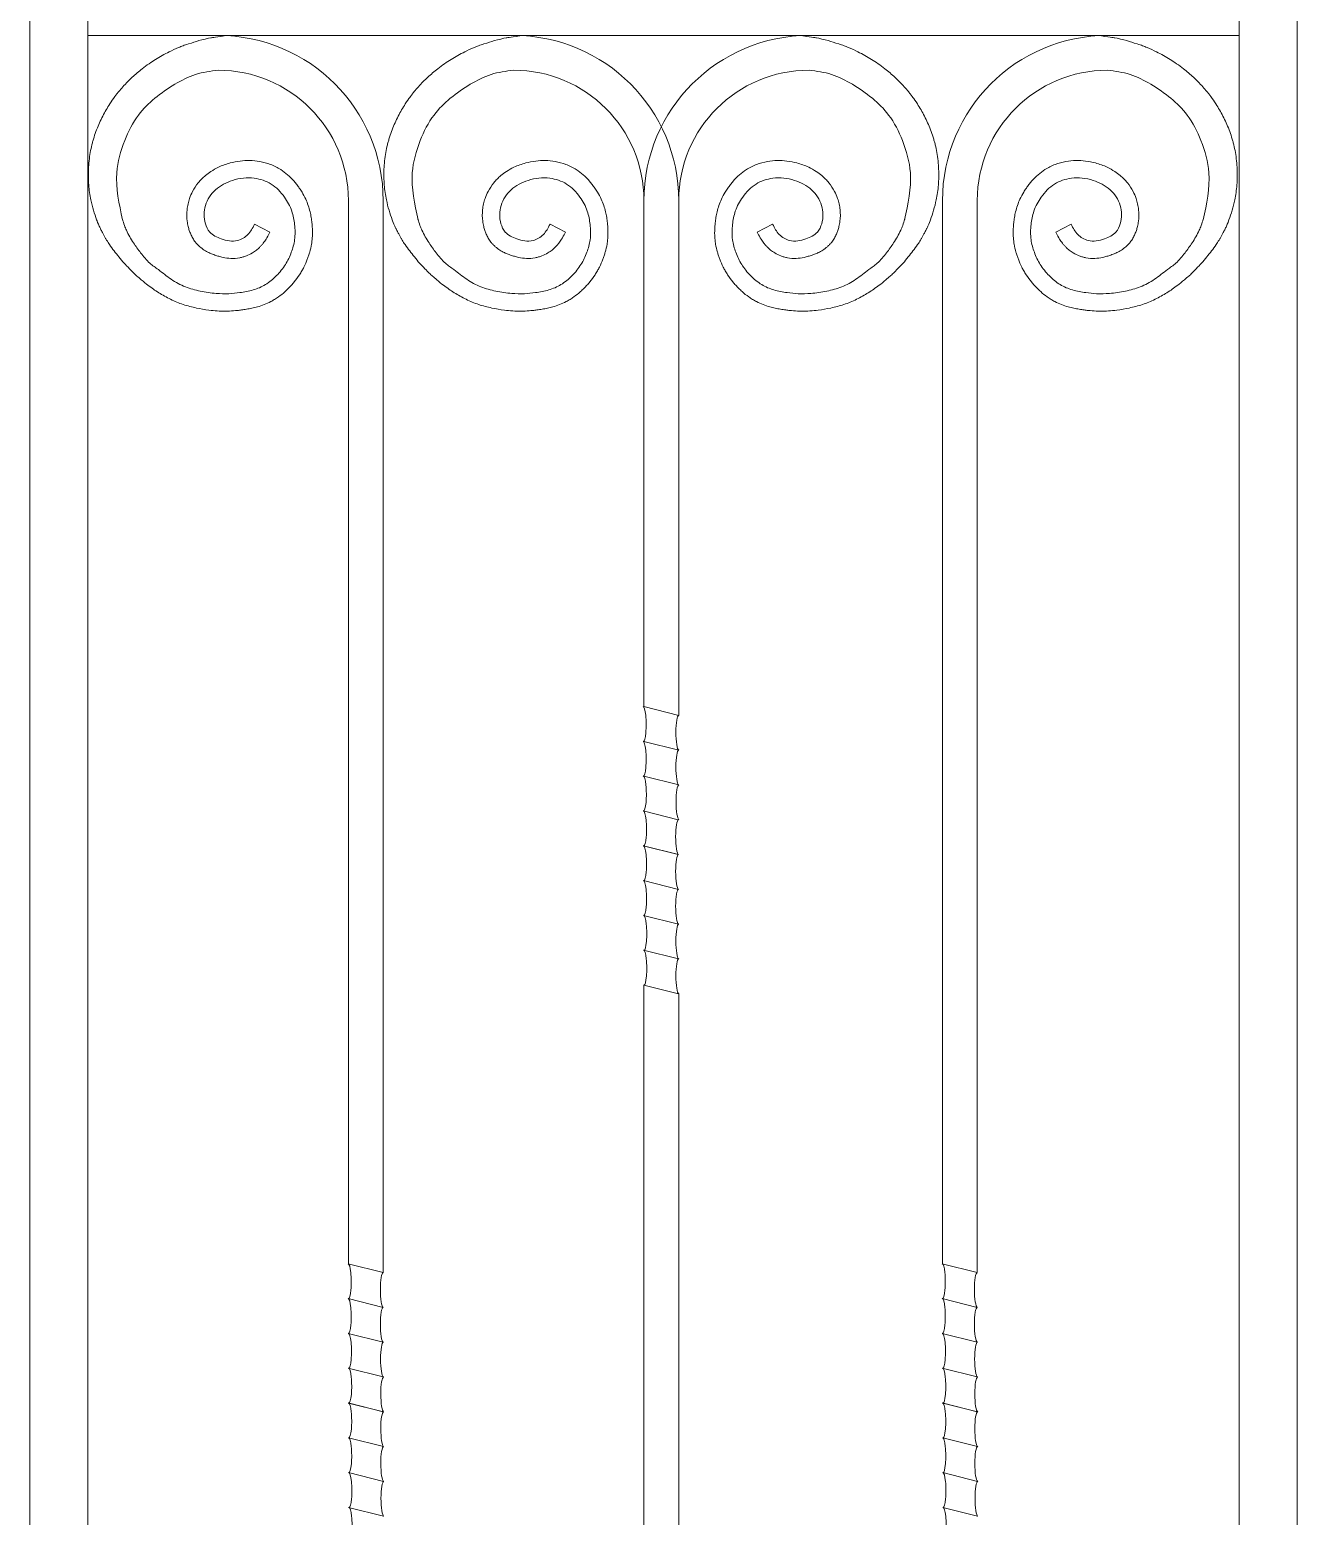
# Model space of a CAD drawing. Header units: millimetres. Extents: x -644 to 652, y 0 to 1491.
# Drawn here: x -644.4 to -329.4, y 777.5 to 1146.9 of the extents above; entities that cross this region are included whole.
import ezdxf

# ---------------------------------------------------------------- set-up
doc = ezdxf.new("R2010")
doc.units = ezdxf.units.MM
doc.layers.add('ceco.net 171', color=7, linetype='Continuous')

msp = doc.modelspace()

# ---------------------------------------------------------------- linework, layer by layer
at = {"layer": 'ceco.net 171', "lineweight": 5}
for p, q in [((-343.8, 14.4), (-343.8, 1360.38)), ((-329.4, 0), (-329.4, 1360.38)), ((-644.4, 0), (-644.4, 1308.96)), ((-630, 14.4), (-630, 1294.56)), ((-630, 1145.52), (-343.8, 1145.52)), ((-565.2, 840.25), (-565.2, 1104.48)), ((-556.56, 838.08), (-556.56, 1104.48)), ((-491.76, 978.56), (-491.76, 1104.48)), ((-483.12, 976.56), (-483.12, 1104.48)), ((-417.57, 840.25), (-417.57, 1104.48)), ((-408.93, 838.08), (-408.93, 1104.48)), ((-588.54, 1098.6), (-584.7, 1096.61)), ((-515.1, 1098.6), (-511.26, 1096.61)), ((-459.78, 1098.6), (-463.62, 1096.61)), ((-385.59, 1098.6), (-389.43, 1096.61)), ((-483.12, 976.56), (-491.81, 978.74)), ((-483.12, 967.92), (-491.81, 970.1)), ((-483.12, 959.28), (-491.81, 961.46)), ((-483.28, 950.64), (-491.97, 952.82)), ((-483.28, 942), (-491.97, 944.18)), ((-483.17, 941.97), (-491.87, 944.15)), ((-483.17, 933.33), (-491.87, 935.51)), ((-483.17, 924.69), (-491.87, 926.87)), ((-483.17, 916.05), (-491.87, 918.23)), ((-491.76, 918.2), (-491.76, 918.2)), ((-483.14, 907.4), (-491.76, 909.56)), ((-491.76, 699.64), (-491.76, 909.56)), ((-483.12, 697.47), (-483.12, 907.39)), ((-556.56, 838.08), (-565.25, 840.26)), ((-408.93, 838.08), (-417.62, 840.26)), ((-556.56, 829.44), (-565.25, 831.62)), ((-408.93, 829.44), (-417.62, 831.62)), ((-408.93, 829.44), (-408.93, 829.44)), ((-556.56, 820.8), (-565.25, 822.98)), ((-408.93, 820.8), (-417.62, 822.98)), ((-556.56, 812.16), (-565.25, 814.34)), ((-408.93, 812.16), (-417.62, 814.34)), ((-556.56, 803.52), (-565.25, 805.7)), ((-556.45, 803.49), (-565.15, 805.67)), ((-408.93, 803.52), (-417.62, 805.7)), ((-408.83, 803.49), (-417.52, 805.67)), ((-556.45, 794.85), (-565.15, 797.03)), ((-408.83, 794.85), (-417.52, 797.03)), ((-556.45, 786.21), (-565.15, 788.39)), ((-408.83, 786.21), (-417.52, 788.39)), ((-556.45, 777.57), (-565.15, 779.75)), ((-408.83, 777.57), (-417.52, 779.75))]:
    msp.add_line(p, q, dxfattribs=at)
for centre, radius, start, end in [((-597.6, 1104.48), 41.04, 0, 90), ((-524.16, 1104.48), 41.04, 0, 90), ((-450.72, 1104.48), 41.04, 90, 180), ((-376.53, 1104.48), 41.04, 90, 180), ((-597.6, 1104.48), 32.4, 0, 90), ((-524.16, 1104.48), 32.4, 0, 90), ((-450.72, 1104.48), 32.4, 90, 180), ((-376.53, 1104.48), 32.4, 90, 180)]:
    msp.add_arc(centre, radius, start, end, dxfattribs=at)
for centre, start_param, end_param in [((-491.94, 974.41), 0, 3.141593), ((-483.09, 972.23), 3.141593, 6.210756), ((-491.94, 965.77), 0, 3.141593), ((-483.09, 963.59), 3.141593, 6.210756), ((-491.89, 957.11), 0, 3.141593), ((-483.04, 954.94), 3.141593, 6.210756), ((-491.84, 948.46), 0, 3.141593), ((-483.15, 946.28), 3.141593, 6.210756), ((-491.84, 939.82), 0, 3.141593), ((-483.15, 937.64), 3.141593, 6.210756), ((-491.84, 931.18), 0, 3.141593), ((-483.15, 929), 3.141593, 6.210756), ((-491.79, 922.52), 0, 3.141593), ((-483.09, 920.34), 3.141593, 6.210756), ((-491.79, 913.88), 0, 3.141593), ((-483.09, 911.7), 3.141593, 6.210756), ((-565.23, 835.93), 0, 3.141593), ((-417.6, 835.93), 0, 3.141593), ((-556.53, 833.75), 3.141593, 6.210756), ((-408.9, 833.75), 3.141593, 6.210756), ((-565.23, 827.29), 0, 3.141593), ((-417.6, 827.29), 0, 3.141593), ((-556.53, 825.11), 3.141593, 6.210756), ((-408.9, 825.11), 3.141593, 6.210756), ((-565.17, 818.64), 0, 3.141593), ((-556.48, 816.46), 3.141593, 6.210756), ((-417.55, 818.64), 0, 3.141593), ((-408.85, 816.46), 3.141593, 6.210756), ((-565.12, 809.98), 0, 3.141593), ((-417.49, 809.98), 0, 3.141593), ((-556.43, 807.8), 3.141593, 6.210756), ((-408.8, 807.8), 3.141593, 6.210756), ((-565.12, 801.34), 0, 3.141593), ((-417.49, 801.34), 0, 3.141593), ((-556.43, 799.16), 3.141593, 6.210756), ((-408.8, 799.16), 3.141593, 6.210756), ((-565.12, 792.7), 0, 3.141593), ((-556.43, 790.52), 3.141593, 6.210756), ((-417.49, 792.7), 0, 3.141593), ((-408.8, 790.52), 3.141593, 6.210756), ((-565.07, 784.05), 0, 3.141593), ((-417.44, 784.05), 0, 3.141593), ((-556.38, 781.87), 3.141593, 6.210756), ((-408.75, 781.87), 3.141593, 6.210756), ((-565.02, 775.39), 0, 3.141593), ((-417.39, 775.39), 0, 3.141593)]:
    msp.add_ellipse(centre, major_axis=(0.03, -4.33), ratio=0.168472, start_param=start_param, end_param=end_param, dxfattribs=at)
for points, knots in [([(-595.04, 1145.53), (-598.04, 1145.17), (-599.1, 1144.98), (-600.03, 1144.82), (-601.49, 1144.47), (-603.18, 1144.01), (-603.92, 1143.72), (-605.47, 1143.27), (-605.92, 1143.1), (-606.68, 1142.81), (-606.99, 1142.69), (-608.2, 1142.18), (-609.03, 1141.8), (-610.28, 1141.18), (-610.92, 1140.85), (-612.61, 1139.89), (-613.64, 1139.25), (-615.33, 1138.09), (-615.93, 1137.65), (-616.83, 1136.95), (-617.32, 1136.55), (-618.13, 1135.85), (-618.54, 1135.5), (-619.66, 1134.43), (-620.09, 1134), (-621.04, 1133), (-621.45, 1132.54), (-622.06, 1131.83), (-622.52, 1131.27), (-622.67, 1131.08), (-623.28, 1130.29), (-623.63, 1129.81), (-624.08, 1129.16), (-625.13, 1127.53), (-625.72, 1126.53), (-626.81, 1124.4), (-627.31, 1123.27), (-628.01, 1121.49), (-628.22, 1120.87), (-628.52, 1119.92), (-628.62, 1119.6), (-628.79, 1118.97), (-628.88, 1118.65), (-629.1, 1117.71), (-629.24, 1117.08), (-629.58, 1115.06), (-629.74, 1113.61), (-629.86, 1110.98), (-629.84, 1109.66), (-629.63, 1107.08), (-629.46, 1105.89), (-628.82, 1102.9), (-628.31, 1101.22), (-627.65, 1099.37), (-627.45, 1098.88), (-627.12, 1098.13)], [0, 0, 0, 0, 1.598518, 1.598518, 4.795553, 4.795553, 7.705451, 7.705451, 9.125533, 9.125533, 10.545615, 10.545615, 13.385778, 13.385778, 15.585729, 15.585729, 19.98563, 19.98563, 22.272801, 22.272801, 23.941363, 23.941363, 25.609926, 25.609926, 28.94705, 28.94705, 30.67089, 30.67089, 32.09649, 32.09649, 33.522089, 33.522089, 36.373287, 36.373287, 40.440864, 40.440864, 44.508441, 44.508441, 46.570601, 46.570601, 47.59231, 47.59231, 48.614019, 48.614019, 50.657437, 50.657437, 55.272886, 55.272886, 59.888335, 59.888335, 64.503784, 64.503784, 71.194231, 71.194231, 72.666347, 72.666347, 72.666347, 72.666347]), ([(-521.6, 1145.53), (-524.6, 1145.17), (-525.66, 1144.98), (-526.59, 1144.82), (-528.05, 1144.47), (-529.74, 1144.01), (-530.48, 1143.72), (-532.03, 1143.27), (-532.48, 1143.1), (-533.24, 1142.81), (-533.55, 1142.69), (-534.76, 1142.18), (-535.59, 1141.8), (-536.84, 1141.18), (-537.48, 1140.85), (-539.17, 1139.89), (-540.2, 1139.25), (-541.89, 1138.09), (-542.49, 1137.65), (-543.39, 1136.95), (-543.88, 1136.55), (-544.69, 1135.85), (-545.1, 1135.5), (-546.22, 1134.43), (-546.65, 1134), (-547.6, 1133), (-548.01, 1132.54), (-548.62, 1131.83), (-549.08, 1131.27), (-549.23, 1131.08), (-549.84, 1130.29), (-550.19, 1129.81), (-550.64, 1129.16), (-551.69, 1127.53), (-552.28, 1126.53), (-553.37, 1124.4), (-553.87, 1123.27), (-554.57, 1121.49), (-554.78, 1120.87), (-555.08, 1119.92), (-555.18, 1119.6), (-555.35, 1118.97), (-555.44, 1118.65), (-555.66, 1117.71), (-555.8, 1117.08), (-556.14, 1115.06), (-556.3, 1113.61), (-556.42, 1110.98), (-556.4, 1109.66), (-556.19, 1107.08), (-556.02, 1105.89), (-555.38, 1102.9), (-554.87, 1101.22), (-554.21, 1099.37), (-554.01, 1098.88), (-553.68, 1098.13)], [0, 0, 0, 0, 1.598518, 1.598518, 4.795553, 4.795553, 7.705451, 7.705451, 9.125533, 9.125533, 10.545615, 10.545615, 13.385778, 13.385778, 15.585729, 15.585729, 19.98563, 19.98563, 22.272801, 22.272801, 23.941363, 23.941363, 25.609926, 25.609926, 28.94705, 28.94705, 30.67089, 30.67089, 32.09649, 32.09649, 33.522089, 33.522089, 36.373287, 36.373287, 40.440864, 40.440864, 44.508441, 44.508441, 46.570601, 46.570601, 47.59231, 47.59231, 48.614019, 48.614019, 50.657437, 50.657437, 55.272886, 55.272886, 59.888335, 59.888335, 64.503784, 64.503784, 71.194231, 71.194231, 72.666347, 72.666347, 72.666347, 72.666347]), ([(-453.28, 1145.53), (-450.28, 1145.17), (-449.22, 1144.98), (-448.29, 1144.82), (-446.83, 1144.47), (-445.14, 1144.01), (-444.4, 1143.72), (-442.85, 1143.27), (-442.4, 1143.1), (-441.64, 1142.81), (-441.33, 1142.69), (-440.12, 1142.18), (-439.29, 1141.8), (-438.04, 1141.18), (-437.4, 1140.85), (-435.71, 1139.89), (-434.68, 1139.25), (-432.99, 1138.09), (-432.39, 1137.65), (-431.49, 1136.95), (-431, 1136.55), (-430.19, 1135.85), (-429.78, 1135.5), (-428.66, 1134.43), (-428.23, 1134), (-427.28, 1133), (-426.87, 1132.54), (-426.26, 1131.83), (-425.8, 1131.27), (-425.65, 1131.08), (-425.04, 1130.29), (-424.69, 1129.81), (-424.24, 1129.16), (-423.19, 1127.53), (-422.6, 1126.53), (-421.51, 1124.4), (-421.01, 1123.27), (-420.31, 1121.49), (-420.1, 1120.87), (-419.8, 1119.92), (-419.7, 1119.6), (-419.53, 1118.97), (-419.44, 1118.65), (-419.22, 1117.71), (-419.08, 1117.08), (-418.74, 1115.06), (-418.58, 1113.61), (-418.46, 1110.98), (-418.48, 1109.66), (-418.69, 1107.08), (-418.86, 1105.89), (-419.5, 1102.9), (-420.01, 1101.22), (-420.67, 1099.37), (-420.87, 1098.88), (-421.2, 1098.13)], [0, 0, 0, 0, 1.598518, 1.598518, 4.795553, 4.795553, 7.705451, 7.705451, 9.125533, 9.125533, 10.545615, 10.545615, 13.385778, 13.385778, 15.585729, 15.585729, 19.98563, 19.98563, 22.272801, 22.272801, 23.941363, 23.941363, 25.609926, 25.609926, 28.94705, 28.94705, 30.67089, 30.67089, 32.09649, 32.09649, 33.522089, 33.522089, 36.373287, 36.373287, 40.440864, 40.440864, 44.508441, 44.508441, 46.570601, 46.570601, 47.59231, 47.59231, 48.614019, 48.614019, 50.657437, 50.657437, 55.272886, 55.272886, 59.888335, 59.888335, 64.503784, 64.503784, 71.194231, 71.194231, 72.666347, 72.666347, 72.666347, 72.666347]), ([(-379.09, 1145.53), (-376.1, 1145.17), (-375.03, 1144.98), (-374.1, 1144.82), (-372.65, 1144.47), (-370.95, 1144.01), (-370.21, 1143.72), (-368.66, 1143.27), (-368.21, 1143.1), (-367.45, 1142.81), (-367.14, 1142.69), (-365.93, 1142.18), (-365.1, 1141.8), (-363.85, 1141.18), (-363.21, 1140.85), (-361.52, 1139.89), (-360.5, 1139.25), (-358.8, 1138.09), (-358.2, 1137.65), (-357.3, 1136.95), (-356.81, 1136.55), (-356, 1135.85), (-355.6, 1135.5), (-354.47, 1134.43), (-354.04, 1134), (-353.09, 1133), (-352.68, 1132.54), (-352.07, 1131.83), (-351.61, 1131.27), (-351.46, 1131.08), (-350.85, 1130.29), (-350.5, 1129.81), (-350.05, 1129.16), (-349, 1127.53), (-348.41, 1126.53), (-347.32, 1124.4), (-346.82, 1123.27), (-346.12, 1121.49), (-345.91, 1120.87), (-345.61, 1119.92), (-345.51, 1119.6), (-345.34, 1118.97), (-345.25, 1118.65), (-345.03, 1117.71), (-344.89, 1117.08), (-344.55, 1115.06), (-344.39, 1113.61), (-344.27, 1110.98), (-344.29, 1109.66), (-344.5, 1107.08), (-344.68, 1105.89), (-345.32, 1102.9), (-345.82, 1101.22), (-346.49, 1099.37), (-346.68, 1098.88), (-347.01, 1098.13)], [0, 0, 0, 0, 1.598518, 1.598518, 4.795553, 4.795553, 7.705451, 7.705451, 9.125533, 9.125533, 10.545615, 10.545615, 13.385778, 13.385778, 15.585729, 15.585729, 19.98563, 19.98563, 22.272801, 22.272801, 23.941363, 23.941363, 25.609926, 25.609926, 28.94705, 28.94705, 30.67089, 30.67089, 32.09649, 32.09649, 33.522089, 33.522089, 36.373287, 36.373287, 40.440864, 40.440864, 44.508441, 44.508441, 46.570601, 46.570601, 47.59231, 47.59231, 48.614019, 48.614019, 50.657437, 50.657437, 55.272886, 55.272886, 59.888335, 59.888335, 64.503784, 64.503784, 71.194231, 71.194231, 72.666347, 72.666347, 72.666347, 72.666347]), ([(-627.12, 1098.13), (-626.98, 1097.82), (-626.86, 1097.58), (-626.7, 1097.23), (-626.5, 1096.83), (-626.21, 1096.33), (-626.08, 1096.06), (-625.88, 1095.71), (-625.76, 1095.45), (-625.55, 1095.05), (-625.4, 1094.87), (-625.04, 1094.27), (-624.82, 1093.89), (-624.2, 1093.04), (-623.8, 1092.45), (-623.04, 1091.47), (-622.64, 1090.96), (-621.81, 1089.95), (-621.38, 1089.4), (-620.53, 1088.47), (-620.12, 1088.06), (-619.24, 1087.13), (-618.86, 1086.79), (-618.32, 1086.24), (-617.99, 1085.89), (-617.54, 1085.52), (-616.95, 1085.04), (-616.1, 1084.3), (-615.55, 1083.85), (-614.61, 1083.12), (-614, 1082.73), (-613.33, 1082.21), (-612.79, 1081.86), (-611.39, 1081.01), (-610.42, 1080.48), (-608.37, 1079.45), (-607.34, 1079.01), (-605.19, 1078.32), (-604.09, 1078.03), (-601.96, 1077.57), (-600.92, 1077.39), (-599.18, 1077.18), (-598.5, 1077.11), (-597.12, 1077.02), (-596.42, 1077), (-595.38, 1077.01), (-595.05, 1077.02), (-594.06, 1077.06), (-593.42, 1077.12), (-592.46, 1077.22), (-592.12, 1077.26), (-591.58, 1077.34), (-591.37, 1077.36), (-590.95, 1077.43), (-590.73, 1077.46), (-590.08, 1077.57), (-589.63, 1077.65), (-588.73, 1077.84), (-588.28, 1077.95), (-587.27, 1078.24), (-586.71, 1078.43), (-585.6, 1078.86), (-585.05, 1079.11), (-584.18, 1079.55), (-583.86, 1079.74), (-583.22, 1080.13), (-582.91, 1080.33), (-582.02, 1080.96), (-581.47, 1081.4), (-580.66, 1082.13), (-580.37, 1082.41), (-579.84, 1082.94), (-579.6, 1083.2), (-579.12, 1083.73), (-578.88, 1084), (-578.2, 1084.84), (-577.76, 1085.43), (-577.15, 1086.36), (-576.96, 1086.68), (-576.6, 1087.32), (-576.43, 1087.64), (-575.95, 1088.6), (-575.67, 1089.25), (-575.31, 1090.19), (-575.2, 1090.49), (-575, 1091.09), (-574.91, 1091.39), (-574.64, 1092.33), (-574.48, 1092.98), (-574.31, 1094.03), (-574.26, 1094.4), (-574.19, 1095.14), (-574.16, 1095.51), (-574.12, 1096.59), (-574.14, 1097.29), (-574.21, 1098.32), (-574.24, 1098.66), (-574.33, 1099.43), (-574.38, 1099.87), (-574.53, 1100.77), (-574.62, 1101.22), (-574.86, 1102.21), (-575.01, 1102.75), (-575.38, 1103.82), (-575.59, 1104.34), (-576.1, 1105.44), (-576.41, 1106.01), (-576.95, 1106.91), (-577.17, 1107.26), (-577.61, 1107.88), (-577.81, 1108.17), (-578.25, 1108.74), (-578.48, 1109.02), (-579.2, 1109.85), (-579.73, 1110.4), (-580.84, 1111.36), (-581.4, 1111.79), (-582.42, 1112.45), (-582.84, 1112.68), (-583.7, 1113.11), (-584.13, 1113.3), (-585.45, 1113.8), (-586.34, 1114.04), (-588.06, 1114.35), (-588.88, 1114.43), (-590.51, 1114.46), (-591.32, 1114.42), (-592.95, 1114.21), (-593.78, 1114.05), (-595.08, 1113.7), (-595.57, 1113.54), (-596.55, 1113.19), (-597.03, 1112.99), (-598.15, 1112.46), (-598.78, 1112.11), (-599.85, 1111.41), (-600.31, 1111.07), (-601.07, 1110.43), (-601.38, 1110.14), (-601.98, 1109.53), (-602.26, 1109.21), (-603.06, 1108.22), (-603.53, 1107.5), (-604.22, 1106.19), (-604.47, 1105.62), (-604.83, 1104.57), (-604.96, 1104.11), (-605.17, 1103.18), (-605.25, 1102.7), (-605.4, 1101.28), (-605.39, 1100.31), (-605.21, 1098.9), (-605.12, 1098.45), (-604.94, 1097.7), (-604.85, 1097.39), (-604.65, 1096.76), (-604.52, 1096.44), (-604.24, 1095.8), (-604.08, 1095.47), (-603.7, 1094.82), (-603.48, 1094.49), (-603.07, 1093.96), (-602.89, 1093.75), (-602.53, 1093.37), (-602.34, 1093.2), (-601.78, 1092.7), (-601.39, 1092.42), (-600.63, 1091.94), (-600.26, 1091.74), (-599.58, 1091.41), (-599.27, 1091.28), (-598.77, 1091.09), (-598.57, 1091.01), (-598.21, 1090.89), (-598.06, 1090.84), (-597.73, 1090.73), (-597.57, 1090.68), (-597.07, 1090.54), (-596.72, 1090.45), (-595.75, 1090.25), (-595.1, 1090.15), (-593.71, 1090.09), (-592.97, 1090.13), (-591.92, 1090.33), (-591.64, 1090.4), (-591.09, 1090.55), (-590.82, 1090.64), (-590.04, 1090.95), (-589.54, 1091.2), (-588.71, 1091.69), (-588.37, 1091.93), (-587.79, 1092.39), (-587.54, 1092.61), (-587.14, 1093), (-586.97, 1093.17), (-586.66, 1093.52), (-586.51, 1093.69), (-586.11, 1094.21), (-585.88, 1094.55), (-585.35, 1095.39), (-585.1, 1095.86), (-584.82, 1096.39), (-584.76, 1096.5), (-584.7, 1096.61)], [0, 0, 0, 0, 0.938689, 0.938689, 2.143991, 2.143991, 3.154332, 3.154332, 3.911141, 3.911141, 4.667949, 4.667949, 6.181566, 6.181566, 8.404073, 8.404073, 10.62658, 10.62658, 13.102091, 13.102091, 15.573724, 15.573724, 17.372488, 17.372488, 18.721921, 18.721921, 20.071354, 20.071354, 22.77022, 22.77022, 24.833062, 24.833062, 26.895903, 26.895903, 31.021587, 31.021587, 35.147271, 35.147271, 39.272955, 39.272955, 43.146545, 43.146545, 45.643216, 45.643216, 48.139887, 48.139887, 49.287545, 49.287545, 51.582861, 51.582861, 52.843849, 52.843849, 53.648432, 53.648432, 54.453014, 54.453014, 56.062179, 56.062179, 57.603868, 57.603868, 59.471659, 59.471659, 61.33945, 61.33945, 62.462031, 62.462031, 63.584612, 63.584612, 65.829775, 65.829775, 67.155027, 67.155027, 68.349006, 68.349006, 69.542986, 69.542986, 71.930946, 71.930946, 73.112753, 73.112753, 74.294561, 74.294561, 76.658176, 76.658176, 77.714632, 77.714632, 78.771088, 78.771088, 80.883999, 80.883999, 82.033908, 82.033908, 83.183817, 83.183817, 85.483635, 85.483635, 86.646911, 86.646911, 88.166115, 88.166115, 89.68532, 89.68532, 91.411182, 91.411182, 93.137045, 93.137045, 95.17609, 95.17609, 96.511033, 96.511033, 97.663327, 97.663327, 98.815621, 98.815621, 101.120208, 101.120208, 103.171393, 103.171393, 104.532647, 104.532647, 105.893901, 105.893901, 108.616409, 108.616409, 111.088189, 111.088189, 113.559969, 113.559969, 116.201891, 116.201891, 117.826451, 117.826451, 119.451011, 119.451011, 121.577799, 121.577799, 123.190034, 123.190034, 124.375334, 124.375334, 125.560633, 125.560633, 127.931233, 127.931233, 129.620785, 129.620785, 130.907206, 130.907206, 132.193628, 132.193628, 134.76647, 134.76647, 135.984627, 135.984627, 136.825306, 136.825306, 137.665984, 137.665984, 138.497459, 138.497459, 139.334354, 139.334354, 139.863337, 139.863337, 140.39232, 140.39232, 141.450285, 141.450285, 142.508251, 142.508251, 143.419386, 143.419386, 144.06149, 144.06149, 144.579644, 144.579644, 145.097798, 145.097798, 146.134107, 146.134107, 147.854073, 147.854073, 149.574039, 149.574039, 150.204177, 150.204177, 150.834315, 150.834315, 152.09459, 152.09459, 153.056236, 153.056236, 153.803314, 153.803314, 154.351666, 154.351666, 154.900017, 154.900017, 155.99672, 155.99672, 157.757892, 157.757892, 158.254283, 158.254283, 158.254283, 158.254283]), ([(-553.68, 1098.13), (-553.54, 1097.82), (-553.42, 1097.58), (-553.26, 1097.23), (-553.06, 1096.83), (-552.77, 1096.33), (-552.64, 1096.06), (-552.44, 1095.71), (-552.32, 1095.45), (-552.11, 1095.05), (-551.96, 1094.87), (-551.6, 1094.27), (-551.38, 1093.89), (-550.76, 1093.04), (-550.36, 1092.45), (-549.6, 1091.47), (-549.2, 1090.96), (-548.37, 1089.95), (-547.94, 1089.4), (-547.09, 1088.47), (-546.68, 1088.06), (-545.8, 1087.13), (-545.42, 1086.79), (-544.88, 1086.24), (-544.55, 1085.89), (-544.1, 1085.52), (-543.51, 1085.04), (-542.66, 1084.3), (-542.11, 1083.85), (-541.17, 1083.12), (-540.56, 1082.73), (-539.89, 1082.21), (-539.35, 1081.86), (-537.95, 1081.01), (-536.98, 1080.48), (-534.93, 1079.45), (-533.9, 1079.01), (-531.75, 1078.32), (-530.65, 1078.03), (-528.52, 1077.57), (-527.48, 1077.39), (-525.74, 1077.18), (-525.06, 1077.11), (-523.68, 1077.02), (-522.98, 1077), (-521.94, 1077.01), (-521.61, 1077.02), (-520.62, 1077.06), (-519.98, 1077.12), (-519.02, 1077.22), (-518.68, 1077.26), (-518.14, 1077.34), (-517.93, 1077.36), (-517.51, 1077.43), (-517.29, 1077.46), (-516.64, 1077.57), (-516.19, 1077.65), (-515.29, 1077.84), (-514.84, 1077.95), (-513.83, 1078.24), (-513.27, 1078.43), (-512.16, 1078.86), (-511.61, 1079.11), (-510.74, 1079.55), (-510.42, 1079.74), (-509.78, 1080.13), (-509.47, 1080.33), (-508.58, 1080.96), (-508.03, 1081.4), (-507.22, 1082.13), (-506.93, 1082.41), (-506.4, 1082.94), (-506.16, 1083.2), (-505.68, 1083.73), (-505.44, 1084), (-504.76, 1084.84), (-504.32, 1085.43), (-503.71, 1086.36), (-503.52, 1086.68), (-503.16, 1087.32), (-502.99, 1087.64), (-502.51, 1088.6), (-502.23, 1089.25), (-501.87, 1090.19), (-501.76, 1090.49), (-501.56, 1091.09), (-501.47, 1091.39), (-501.2, 1092.33), (-501.04, 1092.98), (-500.87, 1094.03), (-500.82, 1094.4), (-500.75, 1095.14), (-500.72, 1095.51), (-500.68, 1096.59), (-500.7, 1097.29), (-500.77, 1098.32), (-500.8, 1098.66), (-500.89, 1099.43), (-500.94, 1099.87), (-501.09, 1100.77), (-501.18, 1101.22), (-501.42, 1102.21), (-501.57, 1102.75), (-501.94, 1103.82), (-502.15, 1104.34), (-502.66, 1105.44), (-502.97, 1106.01), (-503.51, 1106.91), (-503.73, 1107.26), (-504.17, 1107.88), (-504.37, 1108.17), (-504.81, 1108.74), (-505.04, 1109.02), (-505.76, 1109.85), (-506.29, 1110.4), (-507.4, 1111.36), (-507.96, 1111.79), (-508.98, 1112.45), (-509.4, 1112.68), (-510.26, 1113.11), (-510.69, 1113.3), (-512.01, 1113.8), (-512.9, 1114.04), (-514.62, 1114.35), (-515.44, 1114.43), (-517.07, 1114.46), (-517.88, 1114.42), (-519.51, 1114.21), (-520.34, 1114.05), (-521.64, 1113.7), (-522.13, 1113.54), (-523.11, 1113.19), (-523.59, 1112.99), (-524.71, 1112.46), (-525.34, 1112.11), (-526.41, 1111.41), (-526.87, 1111.07), (-527.63, 1110.43), (-527.94, 1110.14), (-528.54, 1109.53), (-528.82, 1109.21), (-529.62, 1108.22), (-530.09, 1107.5), (-530.78, 1106.19), (-531.03, 1105.62), (-531.39, 1104.57), (-531.52, 1104.11), (-531.73, 1103.18), (-531.81, 1102.7), (-531.96, 1101.28), (-531.95, 1100.31), (-531.77, 1098.9), (-531.68, 1098.45), (-531.5, 1097.7), (-531.41, 1097.39), (-531.21, 1096.76), (-531.08, 1096.44), (-530.8, 1095.8), (-530.64, 1095.47), (-530.26, 1094.82), (-530.04, 1094.49), (-529.63, 1093.96), (-529.45, 1093.75), (-529.09, 1093.37), (-528.9, 1093.2), (-528.34, 1092.7), (-527.95, 1092.42), (-527.19, 1091.94), (-526.82, 1091.74), (-526.14, 1091.41), (-525.83, 1091.28), (-525.33, 1091.09), (-525.13, 1091.01), (-524.77, 1090.89), (-524.62, 1090.84), (-524.29, 1090.73), (-524.13, 1090.68), (-523.63, 1090.54), (-523.28, 1090.45), (-522.31, 1090.25), (-521.66, 1090.15), (-520.27, 1090.09), (-519.53, 1090.13), (-518.48, 1090.33), (-518.2, 1090.4), (-517.65, 1090.55), (-517.38, 1090.64), (-516.6, 1090.95), (-516.1, 1091.2), (-515.27, 1091.69), (-514.93, 1091.93), (-514.35, 1092.39), (-514.1, 1092.61), (-513.7, 1093), (-513.53, 1093.17), (-513.22, 1093.52), (-513.07, 1093.69), (-512.67, 1094.21), (-512.44, 1094.55), (-511.91, 1095.39), (-511.66, 1095.86), (-511.38, 1096.39), (-511.32, 1096.5), (-511.26, 1096.61)], [0, 0, 0, 0, 0.938689, 0.938689, 2.143991, 2.143991, 3.154332, 3.154332, 3.911141, 3.911141, 4.667949, 4.667949, 6.181566, 6.181566, 8.404073, 8.404073, 10.62658, 10.62658, 13.102091, 13.102091, 15.573724, 15.573724, 17.372488, 17.372488, 18.721921, 18.721921, 20.071354, 20.071354, 22.77022, 22.77022, 24.833062, 24.833062, 26.895903, 26.895903, 31.021587, 31.021587, 35.147271, 35.147271, 39.272955, 39.272955, 43.146545, 43.146545, 45.643216, 45.643216, 48.139887, 48.139887, 49.287545, 49.287545, 51.582861, 51.582861, 52.843849, 52.843849, 53.648432, 53.648432, 54.453014, 54.453014, 56.062179, 56.062179, 57.603868, 57.603868, 59.471659, 59.471659, 61.33945, 61.33945, 62.462031, 62.462031, 63.584612, 63.584612, 65.829775, 65.829775, 67.155027, 67.155027, 68.349006, 68.349006, 69.542986, 69.542986, 71.930946, 71.930946, 73.112753, 73.112753, 74.294561, 74.294561, 76.658176, 76.658176, 77.714632, 77.714632, 78.771088, 78.771088, 80.883999, 80.883999, 82.033908, 82.033908, 83.183817, 83.183817, 85.483635, 85.483635, 86.646911, 86.646911, 88.166115, 88.166115, 89.68532, 89.68532, 91.411182, 91.411182, 93.137045, 93.137045, 95.17609, 95.17609, 96.511033, 96.511033, 97.663327, 97.663327, 98.815621, 98.815621, 101.120208, 101.120208, 103.171393, 103.171393, 104.532647, 104.532647, 105.893901, 105.893901, 108.616409, 108.616409, 111.088189, 111.088189, 113.559969, 113.559969, 116.201891, 116.201891, 117.826451, 117.826451, 119.451011, 119.451011, 121.577799, 121.577799, 123.190034, 123.190034, 124.375334, 124.375334, 125.560633, 125.560633, 127.931233, 127.931233, 129.620785, 129.620785, 130.907206, 130.907206, 132.193628, 132.193628, 134.76647, 134.76647, 135.984627, 135.984627, 136.825306, 136.825306, 137.665984, 137.665984, 138.497459, 138.497459, 139.334354, 139.334354, 139.863337, 139.863337, 140.39232, 140.39232, 141.450285, 141.450285, 142.508251, 142.508251, 143.419386, 143.419386, 144.06149, 144.06149, 144.579644, 144.579644, 145.097798, 145.097798, 146.134107, 146.134107, 147.854073, 147.854073, 149.574039, 149.574039, 150.204177, 150.204177, 150.834315, 150.834315, 152.09459, 152.09459, 153.056236, 153.056236, 153.803314, 153.803314, 154.351666, 154.351666, 154.900017, 154.900017, 155.99672, 155.99672, 157.757892, 157.757892, 158.254283, 158.254283, 158.254283, 158.254283]), ([(-421.2, 1098.13), (-421.34, 1097.82), (-421.46, 1097.58), (-421.62, 1097.23), (-421.82, 1096.83), (-422.11, 1096.33), (-422.24, 1096.06), (-422.44, 1095.71), (-422.56, 1095.45), (-422.77, 1095.05), (-422.92, 1094.87), (-423.28, 1094.27), (-423.5, 1093.89), (-424.12, 1093.04), (-424.52, 1092.45), (-425.28, 1091.47), (-425.68, 1090.96), (-426.51, 1089.95), (-426.94, 1089.4), (-427.79, 1088.47), (-428.2, 1088.06), (-429.08, 1087.13), (-429.46, 1086.79), (-430, 1086.24), (-430.33, 1085.89), (-430.78, 1085.52), (-431.37, 1085.04), (-432.22, 1084.3), (-432.77, 1083.85), (-433.71, 1083.12), (-434.32, 1082.73), (-434.99, 1082.21), (-435.53, 1081.86), (-436.93, 1081.01), (-437.9, 1080.48), (-439.95, 1079.45), (-440.98, 1079.01), (-443.13, 1078.32), (-444.23, 1078.03), (-446.36, 1077.57), (-447.4, 1077.39), (-449.14, 1077.18), (-449.82, 1077.11), (-451.2, 1077.02), (-451.9, 1077), (-452.94, 1077.01), (-453.27, 1077.02), (-454.26, 1077.06), (-454.9, 1077.12), (-455.86, 1077.22), (-456.2, 1077.26), (-456.74, 1077.34), (-456.95, 1077.36), (-457.37, 1077.43), (-457.59, 1077.46), (-458.24, 1077.57), (-458.69, 1077.65), (-459.59, 1077.84), (-460.04, 1077.95), (-461.05, 1078.24), (-461.61, 1078.43), (-462.72, 1078.86), (-463.27, 1079.11), (-464.14, 1079.55), (-464.46, 1079.74), (-465.1, 1080.13), (-465.41, 1080.33), (-466.3, 1080.96), (-466.85, 1081.4), (-467.66, 1082.13), (-467.95, 1082.41), (-468.48, 1082.94), (-468.72, 1083.2), (-469.2, 1083.73), (-469.44, 1084), (-470.12, 1084.84), (-470.56, 1085.43), (-471.17, 1086.36), (-471.36, 1086.68), (-471.72, 1087.32), (-471.89, 1087.64), (-472.37, 1088.6), (-472.65, 1089.25), (-473.01, 1090.19), (-473.12, 1090.49), (-473.32, 1091.09), (-473.41, 1091.39), (-473.68, 1092.33), (-473.84, 1092.98), (-474.01, 1094.03), (-474.06, 1094.4), (-474.13, 1095.14), (-474.16, 1095.51), (-474.2, 1096.59), (-474.18, 1097.29), (-474.11, 1098.32), (-474.08, 1098.66), (-473.99, 1099.43), (-473.94, 1099.87), (-473.79, 1100.77), (-473.7, 1101.22), (-473.46, 1102.21), (-473.31, 1102.75), (-472.94, 1103.82), (-472.73, 1104.34), (-472.22, 1105.44), (-471.91, 1106.01), (-471.37, 1106.91), (-471.15, 1107.26), (-470.71, 1107.88), (-470.51, 1108.17), (-470.07, 1108.74), (-469.84, 1109.02), (-469.12, 1109.85), (-468.59, 1110.4), (-467.48, 1111.36), (-466.92, 1111.79), (-465.9, 1112.45), (-465.48, 1112.68), (-464.62, 1113.11), (-464.19, 1113.3), (-462.87, 1113.8), (-461.98, 1114.04), (-460.26, 1114.35), (-459.44, 1114.43), (-457.81, 1114.46), (-457, 1114.42), (-455.37, 1114.21), (-454.54, 1114.05), (-453.24, 1113.7), (-452.75, 1113.54), (-451.77, 1113.19), (-451.29, 1112.99), (-450.17, 1112.46), (-449.54, 1112.11), (-448.47, 1111.41), (-448.01, 1111.07), (-447.25, 1110.43), (-446.94, 1110.14), (-446.34, 1109.53), (-446.06, 1109.21), (-445.26, 1108.22), (-444.79, 1107.5), (-444.1, 1106.19), (-443.85, 1105.62), (-443.49, 1104.57), (-443.36, 1104.11), (-443.15, 1103.18), (-443.07, 1102.7), (-442.92, 1101.28), (-442.93, 1100.31), (-443.11, 1098.9), (-443.2, 1098.45), (-443.38, 1097.7), (-443.47, 1097.39), (-443.67, 1096.76), (-443.8, 1096.44), (-444.08, 1095.8), (-444.24, 1095.47), (-444.62, 1094.82), (-444.84, 1094.49), (-445.25, 1093.96), (-445.43, 1093.75), (-445.79, 1093.37), (-445.98, 1093.2), (-446.54, 1092.7), (-446.93, 1092.42), (-447.69, 1091.94), (-448.06, 1091.74), (-448.74, 1091.41), (-449.05, 1091.28), (-449.55, 1091.09), (-449.75, 1091.01), (-450.11, 1090.89), (-450.26, 1090.84), (-450.59, 1090.73), (-450.75, 1090.68), (-451.25, 1090.54), (-451.6, 1090.45), (-452.57, 1090.25), (-453.22, 1090.15), (-454.61, 1090.09), (-455.35, 1090.13), (-456.4, 1090.33), (-456.68, 1090.4), (-457.23, 1090.55), (-457.5, 1090.64), (-458.28, 1090.95), (-458.78, 1091.2), (-459.61, 1091.69), (-459.95, 1091.93), (-460.53, 1092.39), (-460.78, 1092.61), (-461.18, 1093), (-461.35, 1093.17), (-461.66, 1093.52), (-461.81, 1093.69), (-462.21, 1094.21), (-462.44, 1094.55), (-462.97, 1095.39), (-463.22, 1095.86), (-463.5, 1096.39), (-463.56, 1096.5), (-463.62, 1096.61)], [0, 0, 0, 0, 0.938689, 0.938689, 2.143991, 2.143991, 3.154332, 3.154332, 3.911141, 3.911141, 4.667949, 4.667949, 6.181566, 6.181566, 8.404073, 8.404073, 10.62658, 10.62658, 13.102091, 13.102091, 15.573724, 15.573724, 17.372488, 17.372488, 18.721921, 18.721921, 20.071354, 20.071354, 22.77022, 22.77022, 24.833062, 24.833062, 26.895903, 26.895903, 31.021587, 31.021587, 35.147271, 35.147271, 39.272955, 39.272955, 43.146545, 43.146545, 45.643216, 45.643216, 48.139887, 48.139887, 49.287545, 49.287545, 51.582861, 51.582861, 52.843849, 52.843849, 53.648432, 53.648432, 54.453014, 54.453014, 56.062179, 56.062179, 57.603868, 57.603868, 59.471659, 59.471659, 61.33945, 61.33945, 62.462031, 62.462031, 63.584612, 63.584612, 65.829775, 65.829775, 67.155027, 67.155027, 68.349006, 68.349006, 69.542986, 69.542986, 71.930946, 71.930946, 73.112753, 73.112753, 74.294561, 74.294561, 76.658176, 76.658176, 77.714632, 77.714632, 78.771088, 78.771088, 80.883999, 80.883999, 82.033908, 82.033908, 83.183817, 83.183817, 85.483635, 85.483635, 86.646911, 86.646911, 88.166115, 88.166115, 89.68532, 89.68532, 91.411182, 91.411182, 93.137045, 93.137045, 95.17609, 95.17609, 96.511033, 96.511033, 97.663327, 97.663327, 98.815621, 98.815621, 101.120208, 101.120208, 103.171393, 103.171393, 104.532647, 104.532647, 105.893901, 105.893901, 108.616409, 108.616409, 111.088189, 111.088189, 113.559969, 113.559969, 116.201891, 116.201891, 117.826451, 117.826451, 119.451011, 119.451011, 121.577799, 121.577799, 123.190034, 123.190034, 124.375334, 124.375334, 125.560633, 125.560633, 127.931233, 127.931233, 129.620785, 129.620785, 130.907206, 130.907206, 132.193628, 132.193628, 134.76647, 134.76647, 135.984627, 135.984627, 136.825306, 136.825306, 137.665984, 137.665984, 138.497459, 138.497459, 139.334354, 139.334354, 139.863337, 139.863337, 140.39232, 140.39232, 141.450285, 141.450285, 142.508251, 142.508251, 143.419386, 143.419386, 144.06149, 144.06149, 144.579644, 144.579644, 145.097798, 145.097798, 146.134107, 146.134107, 147.854073, 147.854073, 149.574039, 149.574039, 150.204177, 150.204177, 150.834315, 150.834315, 152.09459, 152.09459, 153.056236, 153.056236, 153.803314, 153.803314, 154.351666, 154.351666, 154.900017, 154.900017, 155.99672, 155.99672, 157.757892, 157.757892, 158.254283, 158.254283, 158.254283, 158.254283]), ([(-347.01, 1098.13), (-347.15, 1097.82), (-347.27, 1097.58), (-347.43, 1097.23), (-347.63, 1096.83), (-347.93, 1096.33), (-348.05, 1096.06), (-348.25, 1095.71), (-348.37, 1095.45), (-348.59, 1095.05), (-348.73, 1094.87), (-349.09, 1094.27), (-349.31, 1093.89), (-349.93, 1093.04), (-350.33, 1092.45), (-351.09, 1091.47), (-351.49, 1090.96), (-352.32, 1089.95), (-352.76, 1089.4), (-353.6, 1088.47), (-354.01, 1088.06), (-354.89, 1087.13), (-355.28, 1086.79), (-355.81, 1086.24), (-356.14, 1085.89), (-356.59, 1085.52), (-357.18, 1085.04), (-358.03, 1084.3), (-358.58, 1083.85), (-359.53, 1083.12), (-360.13, 1082.73), (-360.8, 1082.21), (-361.35, 1081.86), (-362.74, 1081.01), (-363.71, 1080.48), (-365.76, 1079.45), (-366.79, 1079.01), (-368.95, 1078.32), (-370.04, 1078.03), (-372.17, 1077.57), (-373.21, 1077.39), (-374.95, 1077.18), (-375.63, 1077.11), (-377.01, 1077.02), (-377.71, 1077), (-378.75, 1077.01), (-379.08, 1077.02), (-380.07, 1077.06), (-380.71, 1077.12), (-381.68, 1077.22), (-382.01, 1077.26), (-382.55, 1077.34), (-382.76, 1077.36), (-383.18, 1077.43), (-383.4, 1077.46), (-384.05, 1077.57), (-384.5, 1077.65), (-385.4, 1077.84), (-385.85, 1077.95), (-386.86, 1078.24), (-387.42, 1078.43), (-388.53, 1078.86), (-389.08, 1079.11), (-389.95, 1079.55), (-390.28, 1079.74), (-390.91, 1080.13), (-391.22, 1080.33), (-392.11, 1080.96), (-392.66, 1081.4), (-393.47, 1082.13), (-393.76, 1082.41), (-394.29, 1082.94), (-394.53, 1083.2), (-395.01, 1083.73), (-395.25, 1084), (-395.94, 1084.84), (-396.37, 1085.43), (-396.98, 1086.36), (-397.17, 1086.68), (-397.53, 1087.32), (-397.7, 1087.64), (-398.18, 1088.6), (-398.46, 1089.25), (-398.82, 1090.19), (-398.93, 1090.49), (-399.13, 1091.09), (-399.23, 1091.39), (-399.49, 1092.33), (-399.65, 1092.98), (-399.82, 1094.03), (-399.87, 1094.4), (-399.95, 1095.14), (-399.97, 1095.51), (-400.01, 1096.59), (-399.99, 1097.29), (-399.92, 1098.32), (-399.89, 1098.66), (-399.81, 1099.43), (-399.75, 1099.87), (-399.6, 1100.77), (-399.51, 1101.22), (-399.27, 1102.21), (-399.12, 1102.75), (-398.75, 1103.82), (-398.54, 1104.34), (-398.03, 1105.44), (-397.72, 1106.01), (-397.18, 1106.91), (-396.96, 1107.26), (-396.52, 1107.88), (-396.32, 1108.17), (-395.88, 1108.74), (-395.65, 1109.02), (-394.93, 1109.85), (-394.4, 1110.4), (-393.29, 1111.36), (-392.73, 1111.79), (-391.71, 1112.45), (-391.29, 1112.68), (-390.43, 1113.11), (-390, 1113.3), (-388.69, 1113.8), (-387.79, 1114.04), (-386.07, 1114.35), (-385.25, 1114.43), (-383.62, 1114.46), (-382.82, 1114.42), (-381.18, 1114.21), (-380.35, 1114.05), (-379.05, 1113.7), (-378.56, 1113.54), (-377.59, 1113.19), (-377.1, 1112.99), (-375.98, 1112.46), (-375.35, 1112.11), (-374.28, 1111.41), (-373.82, 1111.07), (-373.06, 1110.43), (-372.75, 1110.14), (-372.16, 1109.53), (-371.87, 1109.21), (-371.07, 1108.22), (-370.6, 1107.5), (-369.91, 1106.19), (-369.66, 1105.62), (-369.3, 1104.57), (-369.17, 1104.11), (-368.96, 1103.18), (-368.88, 1102.7), (-368.73, 1101.28), (-368.74, 1100.31), (-368.92, 1098.9), (-369.01, 1098.45), (-369.19, 1097.7), (-369.28, 1097.39), (-369.49, 1096.76), (-369.61, 1096.44), (-369.89, 1095.8), (-370.05, 1095.47), (-370.43, 1094.82), (-370.65, 1094.49), (-371.07, 1093.96), (-371.24, 1093.75), (-371.6, 1093.37), (-371.79, 1093.2), (-372.35, 1092.7), (-372.74, 1092.42), (-373.5, 1091.94), (-373.87, 1091.74), (-374.55, 1091.41), (-374.86, 1091.28), (-375.36, 1091.09), (-375.56, 1091.01), (-375.92, 1090.89), (-376.08, 1090.84), (-376.4, 1090.73), (-376.56, 1090.68), (-377.06, 1090.54), (-377.41, 1090.45), (-378.39, 1090.25), (-379.03, 1090.15), (-380.42, 1090.09), (-381.16, 1090.13), (-382.21, 1090.33), (-382.49, 1090.4), (-383.04, 1090.55), (-383.31, 1090.64), (-384.09, 1090.95), (-384.59, 1091.2), (-385.42, 1091.69), (-385.76, 1091.93), (-386.34, 1092.39), (-386.59, 1092.61), (-387, 1093), (-387.16, 1093.17), (-387.47, 1093.52), (-387.62, 1093.69), (-388.02, 1094.21), (-388.25, 1094.55), (-388.78, 1095.39), (-389.03, 1095.86), (-389.31, 1096.39), (-389.37, 1096.5), (-389.43, 1096.61)], [0, 0, 0, 0, 0.938689, 0.938689, 2.143991, 2.143991, 3.154332, 3.154332, 3.911141, 3.911141, 4.667949, 4.667949, 6.181566, 6.181566, 8.404073, 8.404073, 10.62658, 10.62658, 13.102091, 13.102091, 15.573724, 15.573724, 17.372488, 17.372488, 18.721921, 18.721921, 20.071354, 20.071354, 22.77022, 22.77022, 24.833062, 24.833062, 26.895903, 26.895903, 31.021587, 31.021587, 35.147271, 35.147271, 39.272955, 39.272955, 43.146545, 43.146545, 45.643216, 45.643216, 48.139887, 48.139887, 49.287545, 49.287545, 51.582861, 51.582861, 52.843849, 52.843849, 53.648432, 53.648432, 54.453014, 54.453014, 56.062179, 56.062179, 57.603868, 57.603868, 59.471659, 59.471659, 61.33945, 61.33945, 62.462031, 62.462031, 63.584612, 63.584612, 65.829775, 65.829775, 67.155027, 67.155027, 68.349006, 68.349006, 69.542986, 69.542986, 71.930946, 71.930946, 73.112753, 73.112753, 74.294561, 74.294561, 76.658176, 76.658176, 77.714632, 77.714632, 78.771088, 78.771088, 80.883999, 80.883999, 82.033908, 82.033908, 83.183817, 83.183817, 85.483635, 85.483635, 86.646911, 86.646911, 88.166115, 88.166115, 89.68532, 89.68532, 91.411182, 91.411182, 93.137045, 93.137045, 95.17609, 95.17609, 96.511033, 96.511033, 97.663327, 97.663327, 98.815621, 98.815621, 101.120208, 101.120208, 103.171393, 103.171393, 104.532647, 104.532647, 105.893901, 105.893901, 108.616409, 108.616409, 111.088189, 111.088189, 113.559969, 113.559969, 116.201891, 116.201891, 117.826451, 117.826451, 119.451011, 119.451011, 121.577799, 121.577799, 123.190034, 123.190034, 124.375334, 124.375334, 125.560633, 125.560633, 127.931233, 127.931233, 129.620785, 129.620785, 130.907206, 130.907206, 132.193628, 132.193628, 134.76647, 134.76647, 135.984627, 135.984627, 136.825306, 136.825306, 137.665984, 137.665984, 138.497459, 138.497459, 139.334354, 139.334354, 139.863337, 139.863337, 140.39232, 140.39232, 141.450285, 141.450285, 142.508251, 142.508251, 143.419386, 143.419386, 144.06149, 144.06149, 144.579644, 144.579644, 145.097798, 145.097798, 146.134107, 146.134107, 147.854073, 147.854073, 149.574039, 149.574039, 150.204177, 150.204177, 150.834315, 150.834315, 152.09459, 152.09459, 153.056236, 153.056236, 153.803314, 153.803314, 154.351666, 154.351666, 154.900017, 154.900017, 155.99672, 155.99672, 157.757892, 157.757892, 158.254283, 158.254283, 158.254283, 158.254283])]:
    msp.add_open_spline(points, degree=3, knots=knots, dxfattribs=at)
for points in [[(-597.6, 1136.88), (-603.17, 1135.83), (-608.35, 1133.39), (-613.32, 1129.9), (-617.37, 1125.75), (-620.79, 1119.41), (-622.77, 1111.42), (-621.34, 1099.74)], [(-524.16, 1136.88), (-529.73, 1135.83), (-534.91, 1133.39), (-539.88, 1129.9), (-543.93, 1125.75), (-547.35, 1119.41), (-549.33, 1111.42), (-547.9, 1099.74)], [(-450.72, 1136.88), (-445.15, 1135.83), (-439.97, 1133.39), (-435, 1129.9), (-430.95, 1125.75), (-427.53, 1119.41), (-425.55, 1111.42), (-426.98, 1099.74)], [(-376.53, 1136.88), (-370.96, 1135.83), (-365.79, 1133.39), (-360.82, 1129.9), (-356.76, 1125.75), (-353.34, 1119.41), (-351.36, 1111.42), (-352.79, 1099.74)], [(-621.37, 1099.88), (-620.87, 1098.3), (-620.38, 1097.11), (-618.6, 1093.98), (-616.84, 1091.51), (-614.53, 1088.93), (-612.44, 1087.32), (-609.24, 1084.93), (-605.7, 1083.03), (-602.02, 1082), (-598.05, 1081.42), (-594.88, 1081.35), (-592.17, 1081.62), (-588.86, 1082.28), (-585.83, 1083.6), (-583.07, 1085.83), (-580.85, 1088.61), (-579.39, 1091.63), (-578.57, 1094.74), (-578.58, 1098.57), (-579.27, 1101.86), (-581.11, 1105.35), (-584.41, 1108.59), (-588.6, 1110.04), (-593.97, 1109.51), (-598.22, 1107.18), (-600.71, 1103.26), (-600.74, 1098.74), (-599.68, 1096.66), (-596.8, 1094.97), (-592.77, 1094.57), (-590.2, 1096.05), (-588.54, 1098.6)], [(-547.93, 1099.88), (-547.43, 1098.3), (-546.94, 1097.11), (-545.16, 1093.98), (-543.4, 1091.51), (-541.09, 1088.93), (-539, 1087.32), (-535.8, 1084.93), (-532.26, 1083.03), (-528.58, 1082), (-524.61, 1081.42), (-521.44, 1081.35), (-518.73, 1081.62), (-515.42, 1082.28), (-512.39, 1083.6), (-509.63, 1085.83), (-507.41, 1088.61), (-505.95, 1091.63), (-505.13, 1094.74), (-505.14, 1098.57), (-505.83, 1101.86), (-507.67, 1105.35), (-510.97, 1108.59), (-515.16, 1110.04), (-520.53, 1109.51), (-524.78, 1107.18), (-527.27, 1103.26), (-527.3, 1098.74), (-526.24, 1096.66), (-523.36, 1094.97), (-519.33, 1094.57), (-516.76, 1096.05), (-515.1, 1098.6)], [(-426.95, 1099.88), (-427.45, 1098.3), (-427.94, 1097.11), (-429.72, 1093.98), (-431.48, 1091.51), (-433.79, 1088.93), (-435.88, 1087.32), (-439.08, 1084.93), (-442.62, 1083.03), (-446.3, 1082), (-450.27, 1081.42), (-453.44, 1081.35), (-456.15, 1081.62), (-459.46, 1082.28), (-462.49, 1083.6), (-465.25, 1085.83), (-467.47, 1088.61), (-468.93, 1091.63), (-469.75, 1094.74), (-469.74, 1098.57), (-469.05, 1101.86), (-467.21, 1105.35), (-463.91, 1108.59), (-459.72, 1110.04), (-454.35, 1109.51), (-450.1, 1107.18), (-447.61, 1103.26), (-447.58, 1098.74), (-448.64, 1096.66), (-451.52, 1094.97), (-455.55, 1094.57), (-458.12, 1096.05), (-459.78, 1098.6)], [(-352.76, 1099.88), (-353.26, 1098.3), (-353.76, 1097.11), (-355.54, 1093.98), (-357.29, 1091.51), (-359.6, 1088.93), (-361.69, 1087.32), (-364.89, 1084.93), (-368.43, 1083.03), (-372.11, 1082), (-376.08, 1081.42), (-379.26, 1081.35), (-381.96, 1081.62), (-385.27, 1082.28), (-388.31, 1083.6), (-391.06, 1085.83), (-393.28, 1088.61), (-394.74, 1091.63), (-395.56, 1094.74), (-395.55, 1098.57), (-394.86, 1101.86), (-393.02, 1105.35), (-389.72, 1108.59), (-385.54, 1110.04), (-380.16, 1109.51), (-375.92, 1107.18), (-373.43, 1103.26), (-373.39, 1098.74), (-374.45, 1096.66), (-377.33, 1094.97), (-381.36, 1094.57), (-383.93, 1096.05), (-385.59, 1098.6)]]:
    msp.add_spline(points, degree=3, dxfattribs=at)

doc.saveas('drawing.dxf')
